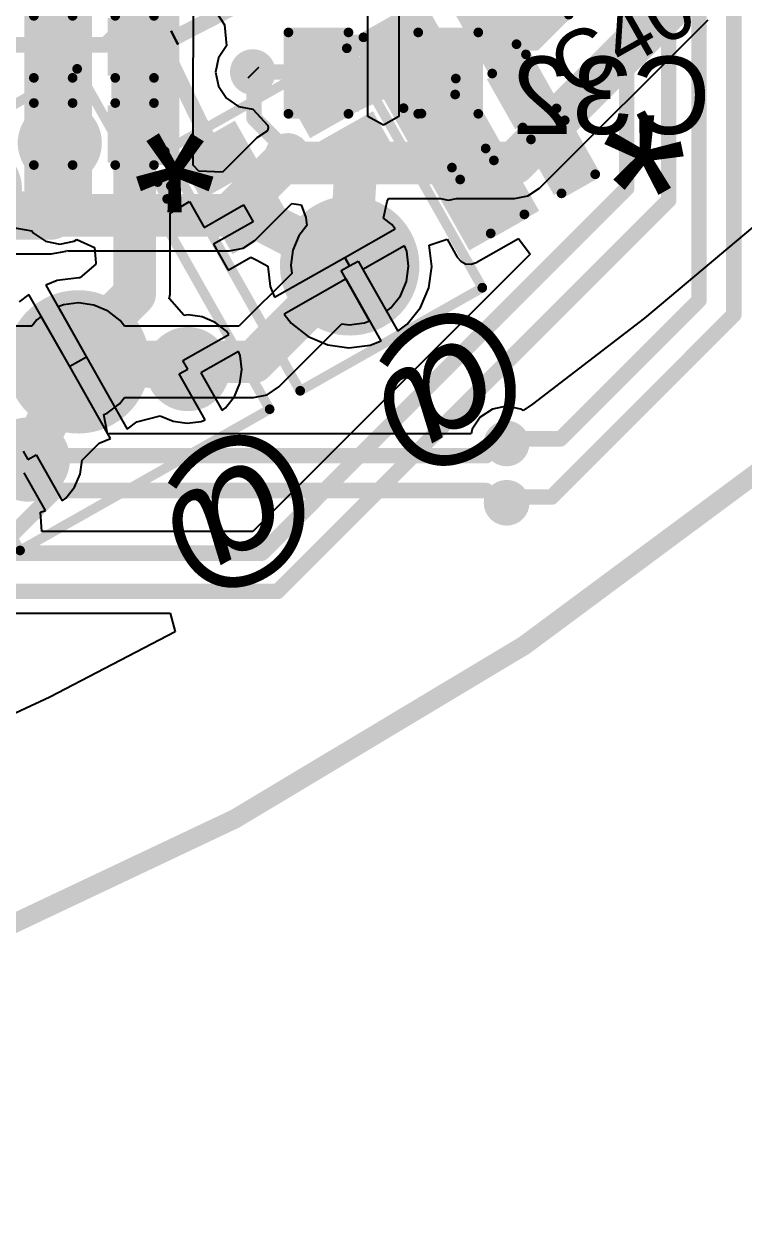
# Model space of a CAD drawing. Header units: millimetres. Extents: x -0.71 to 2.98, y -0.65 to 2.9.
# Drawn here: x 1.928 to 2.299, y -0.65 to -0.025 of the extents above; entities that cross this region are included whole.
import ezdxf

# ---------------------------------------------------------------- set-up
doc = ezdxf.new("R2010")
doc.units = ezdxf.units.MM
doc.header["$MEASUREMENT"] = 0
for name, color, linetype in [('BottomLayer', 5, 'Continuous'), ('BottomOverlay', 54, 'Continuous'), ('BottomPaste', 16, 'Continuous'), ('BottomSolder', 6, 'Continuous'), ('Mechanical2', 216, 'Continuous'), ('PadHoleLayer', 156, 'Continuous'), ('TopLayer', 1, 'Continuous'), ('TopOverlay', 2, 'Continuous'), ('TopPaste', 8, 'Continuous'), ('TopSolder', 216, 'Continuous'), ('ViaHoleLayer', 16, 'Continuous')]:
    doc.layers.add(name, color=color, linetype=linetype)
doc.styles.add('Arial', font='', dxfattribs={"height": 0.2})
doc.styles.get('Arial').set_extended_font_data('Arial')

# ---------------------------------------------------------------- blocks, each defined once
blk = doc.blocks.new('SPH8878LR5H_1_10')
at = {"layer": 'BottomSolder'}
h = blk.add_hatch(color=6, dxfattribs=at)
edge = h.paths.add_edge_path()
edge.add_arc((0, -0.04043), 0.004, 0, 360)
at = {"layer": 'PadHoleLayer'}
h = blk.add_hatch(color=156, dxfattribs=at)
edge = h.paths.add_edge_path()
edge.add_arc((0, -0.04043), 0.02018, 0, 360)
at = {"layer": 'TopLayer'}
for points in [[(-0.04567, 0.04992), (-0.0187, 0.04992), (-0.0187, 0.03095), (-0.04567, 0.03095)], [(0.0187, 0.04992), (0.04567, 0.04992), (0.04567, 0.03095), (0.0187, 0.03095)], [(-0.04567, 0.01913), (-0.0187, 0.01913), (-0.0187, -0.00146), (-0.04567, -0.00146)], [(0.0187, 0.01913), (0.04567, 0.01913), (0.04567, -0.00146), (0.0187, -0.00146)]]:
    blk.add_hatch(color=1, dxfattribs=at).paths.add_polyline_path(points)
h = blk.add_hatch(color=1, dxfattribs=at)
edge = h.paths.add_edge_path()
edge.add_arc((0, 0.02464), 0.00787, 0, 360)
h = blk.add_hatch(color=1, dxfattribs=at)
edge = h.paths.add_edge_path()
edge.add_arc((0, -0.04043), 0.03199, 0, 360)
at = {"layer": 'TopPaste'}
for points in [[(-0.04567, 0.04992), (-0.0187, 0.04992), (-0.0187, 0.03095), (-0.04567, 0.03095)], [(0.0187, 0.04992), (0.04567, 0.04992), (0.04567, 0.03095), (0.0187, 0.03095)], [(-0.04567, 0.01913), (-0.0187, 0.01913), (-0.0187, -0.00146), (-0.04567, -0.00146)], [(0.0187, 0.01913), (0.04567, 0.01913), (0.04567, -0.00146), (0.0187, -0.00146)]]:
    blk.add_hatch(color=8, dxfattribs=at).paths.add_polyline_path(points)
h = blk.add_hatch(color=8, dxfattribs=at)
edge = h.paths.add_edge_path()
edge.add_arc((0, 0.02464), 0.00787, 0, 360)
at = {"layer": 'TopSolder'}
for points in [[(-0.04967, 0.05392), (-0.0147, 0.05392), (-0.0147, 0.02695), (-0.04967, 0.02695)], [(0.0147, 0.05392), (0.04967, 0.05392), (0.04967, 0.02695), (0.0147, 0.02695)], [(-0.04967, 0.02313), (-0.0147, 0.02313), (-0.0147, -0.00546), (-0.04967, -0.00546)], [(0.0147, 0.02313), (0.04967, 0.02313), (0.04967, -0.00546), (0.0147, -0.00546)]]:
    blk.add_hatch(color=216, dxfattribs=at).paths.add_polyline_path(points)
h = blk.add_hatch(color=216, dxfattribs=at)
edge = h.paths.add_edge_path()
edge.add_arc((0, 0.02464), 0.01187, 0, 360)
h = blk.add_hatch(color=216, dxfattribs=at)
edge = h.paths.add_edge_path()
edge.add_arc((0, -0.04043), 0.03599, 0, 360)
at = {"layer": 'TopOverlay', "const_width": 0.005}
for points in [[(-0.054, 0.058), (-0.054, -0.084)], [(-0.054, 0.058), (0.054, 0.058)], [(0.054, 0.058), (0.054, -0.084)], [(-0.065, 0.046), (-0.06, 0.041)], [(-0.065, 0.046), (-0.065, 0.036)], [(-0.065, 0.036), (-0.06, 0.041)], [(-0.054, -0.084), (0.054, -0.084)]]:
    blk.add_lwpolyline(points, dxfattribs=at)
at = {"layer": 'TopOverlay', "const_width": 0.0025}
for points in [[(-0.05525, 0.058, 1), (-0.05275, 0.058, 1)], [(-0.05525, 0.058, 1), (-0.05275, 0.058, 1)], [(0.05275, 0.058, 1), (0.05525, 0.058, 1)], [(0.05275, 0.058, 1), (0.05525, 0.058, 1)], [(-0.06625, 0.046, 1), (-0.06375, 0.046, 1)], [(-0.06625, 0.046, 1), (-0.06375, 0.046, 1)], [(-0.06625, 0.036, 1), (-0.06375, 0.036, 1)], [(-0.06625, 0.036, 1), (-0.06375, 0.036, 1)], [(-0.06125, 0.041, 1), (-0.05875, 0.041, 1)], [(-0.06125, 0.041, 1), (-0.05875, 0.041, 1)], [(-0.05525, -0.084, 1), (-0.05275, -0.084, 1)], [(-0.05525, -0.084, 1), (-0.05275, -0.084, 1)], [(0.05275, -0.084, 1), (0.05525, -0.084, 1)], [(0.05275, -0.084, 1), (0.05525, -0.084, 1)]]:
    blk.add_lwpolyline(points, format="xyb", close=True, dxfattribs=at)
blk = doc.blocks.new('C___0402_170')
at = {"layer": 'TopLayer'}
for points in [[(-0.0275, -0.0125), (-0.0275, 0.0125), (-0.0095, 0.0125), (-0.0095, -0.0125)], [(0.0095, -0.0125), (0.0095, 0.0125), (0.0275, 0.0125), (0.0275, -0.0125)]]:
    blk.add_hatch(color=1, dxfattribs=at).paths.add_polyline_path(points)
at = {"layer": 'TopPaste'}
for points in [[(-0.0275, -0.0125), (-0.0275, 0.0125), (-0.0095, 0.0125), (-0.0095, -0.0125)], [(0.0095, -0.0125), (0.0095, 0.0125), (0.0275, 0.0125), (0.0275, -0.0125)]]:
    blk.add_hatch(color=8, dxfattribs=at).paths.add_polyline_path(points)
at = {"layer": 'TopSolder'}
for points in [[(-0.02986, -0.01486), (-0.02986, 0.01486), (-0.00714, 0.01486), (-0.00714, -0.01486)], [(0.00714, -0.01486), (0.00714, 0.01486), (0.02986, 0.01486), (0.02986, -0.01486)]]:
    blk.add_hatch(color=216, dxfattribs=at).paths.add_polyline_path(points)
at = {"layer": 'TopOverlay', "const_width": 0.005}
for points in [[(-0.031, 0.016), (-0.011, 0.016)], [(-0.031, 0.016), (-0.031, -0.016)], [(0.011, 0.016), (0.031, 0.016)], [(0.031, 0.016), (0.031, -0.016)], [(-0.031, -0.016), (-0.011, -0.016)], [(0.011, -0.016), (0.031, -0.016)]]:
    blk.add_lwpolyline(points, dxfattribs=at)
at = {"layer": 'TopOverlay', "const_width": 0.0025}
for points in [[(-0.03225, 0.016, 1), (-0.02975, 0.016, 1)], [(-0.03225, 0.016, 1), (-0.02975, 0.016, 1)], [(-0.01225, 0.016, 1), (-0.00975, 0.016, 1)], [(0.00975, 0.016, 1), (0.01225, 0.016, 1)], [(0.02975, 0.016, 1), (0.03225, 0.016, 1)], [(0.02975, 0.016, 1), (0.03225, 0.016, 1)], [(-0.03225, -0.016, 1), (-0.02975, -0.016, 1)], [(-0.03225, -0.016, 1), (-0.02975, -0.016, 1)], [(-0.01225, -0.016, 1), (-0.00975, -0.016, 1)], [(0.00975, -0.016, 1), (0.01225, -0.016, 1)], [(0.02975, -0.016, 1), (0.03225, -0.016, 1)], [(0.02975, -0.016, 1), (0.03225, -0.016, 1)]]:
    blk.add_lwpolyline(points, format="xyb", close=True, dxfattribs=at)
blk = doc.blocks.new('CAP_0402_171')
at = {"layer": 'TopLayer'}
for points in [[(-0.0275, -0.0125), (-0.0275, 0.0125), (-0.0095, 0.0125), (-0.0095, -0.0125)], [(0.0095, -0.0125), (0.0095, 0.0125), (0.0275, 0.0125), (0.0275, -0.0125)]]:
    blk.add_hatch(color=1, dxfattribs=at).paths.add_polyline_path(points)
at = {"layer": 'TopPaste'}
for points in [[(-0.0275, -0.0125), (-0.0275, 0.0125), (-0.0095, 0.0125), (-0.0095, -0.0125)], [(0.0095, -0.0125), (0.0095, 0.0125), (0.0275, 0.0125), (0.0275, -0.0125)]]:
    blk.add_hatch(color=8, dxfattribs=at).paths.add_polyline_path(points)
at = {"layer": 'TopSolder'}
for points in [[(-0.02986, -0.01486), (-0.02986, 0.01486), (-0.00714, 0.01486), (-0.00714, -0.01486)], [(0.00714, -0.01486), (0.00714, 0.01486), (0.02986, 0.01486), (0.02986, -0.01486)]]:
    blk.add_hatch(color=216, dxfattribs=at).paths.add_polyline_path(points)
at = {"layer": 'TopOverlay', "const_width": 0.005}
for points in [[(-0.031, 0.016), (-0.031, -0.016)], [(-0.031, 0.016), (-0.011, 0.016)], [(0.011, 0.016), (0.031, 0.016)], [(0.031, 0.016), (0.031, -0.016)], [(-0.031, -0.016), (-0.011, -0.016)], [(0.011, -0.016), (0.031, -0.016)]]:
    blk.add_lwpolyline(points, dxfattribs=at)
at = {"layer": 'TopOverlay', "const_width": 0.0025}
for points in [[(-0.03225, 0.016, 1), (-0.02975, 0.016, 1)], [(-0.03225, 0.016, 1), (-0.02975, 0.016, 1)], [(-0.01225, 0.016, 1), (-0.00975, 0.016, 1)], [(0.00975, 0.016, 1), (0.01225, 0.016, 1)], [(0.02975, 0.016, 1), (0.03225, 0.016, 1)], [(0.02975, 0.016, 1), (0.03225, 0.016, 1)], [(-0.03225, -0.016, 1), (-0.02975, -0.016, 1)], [(-0.03225, -0.016, 1), (-0.02975, -0.016, 1)], [(-0.01225, -0.016, 1), (-0.00975, -0.016, 1)], [(0.00975, -0.016, 1), (0.01225, -0.016, 1)], [(0.02975, -0.016, 1), (0.03225, -0.016, 1)], [(0.02975, -0.016, 1), (0.03225, -0.016, 1)]]:
    blk.add_lwpolyline(points, format="xyb", close=True, dxfattribs=at)
blk = doc.blocks.new('CAP_0603_172')
at = {"layer": 'TopLayer'}
for points in [[(-0.015, 0.0175), (-0.015, -0.0175), (-0.045, -0.0175), (-0.045, 0.0175)], [(0.045, 0.0175), (0.045, -0.0175), (0.015, -0.0175), (0.015, 0.0175)]]:
    blk.add_hatch(color=1, dxfattribs=at).paths.add_polyline_path(points)
at = {"layer": 'TopPaste'}
for points in [[(-0.015, 0.0175), (-0.015, -0.0175), (-0.045, -0.0175), (-0.045, 0.0175)], [(0.045, 0.0175), (0.045, -0.0175), (0.015, -0.0175), (0.015, 0.0175)]]:
    blk.add_hatch(color=8, dxfattribs=at).paths.add_polyline_path(points)
at = {"layer": 'TopSolder'}
for points in [[(-0.01264, 0.01986), (-0.01264, -0.01986), (-0.04736, -0.01986), (-0.04736, 0.01986)], [(0.04736, 0.01986), (0.04736, -0.01986), (0.01264, -0.01986), (0.01264, 0.01986)]]:
    blk.add_hatch(color=216, dxfattribs=at).paths.add_polyline_path(points)
at = {"layer": 'TopOverlay', "const_width": 0.005}
for points in [[(-0.049, 0.021), (-0.049, -0.021)], [(-0.049, 0.021), (-0.018, 0.021)], [(0.018, 0.021), (0.049, 0.021)], [(0.049, 0.021), (0.049, -0.021)], [(-0.049, -0.021), (-0.018, -0.021)], [(0.018, -0.021), (0.049, -0.021)]]:
    blk.add_lwpolyline(points, dxfattribs=at)
at = {"layer": 'TopOverlay', "const_width": 0.0025}
for points in [[(-0.05025, 0.021, 1), (-0.04775, 0.021, 1)], [(-0.05025, 0.021, 1), (-0.04775, 0.021, 1)], [(-0.01925, 0.021, 1), (-0.01675, 0.021, 1)], [(0.01675, 0.021, 1), (0.01925, 0.021, 1)], [(0.04775, 0.021, 1), (0.05025, 0.021, 1)], [(0.04775, 0.021, 1), (0.05025, 0.021, 1)], [(-0.05025, -0.021, 1), (-0.04775, -0.021, 1)], [(-0.05025, -0.021, 1), (-0.04775, -0.021, 1)], [(-0.01925, -0.021, 1), (-0.01675, -0.021, 1)], [(0.01675, -0.021, 1), (0.01925, -0.021, 1)], [(0.04775, -0.021, 1), (0.05025, -0.021, 1)], [(0.04775, -0.021, 1), (0.05025, -0.021, 1)]]:
    blk.add_lwpolyline(points, format="xyb", close=True, dxfattribs=at)
blk = doc.blocks.new('CAP_0603_B_176')
at = {"layer": 'BottomLayer'}
for points in [[(-0.045, -0.0175), (-0.045, 0.0175), (-0.015, 0.0175), (-0.015, -0.0175)], [(0.015, -0.0175), (0.015, 0.0175), (0.045, 0.0175), (0.045, -0.0175)]]:
    blk.add_hatch(color=5, dxfattribs=at).paths.add_polyline_path(points)
at = {"layer": 'BottomPaste'}
for points in [[(-0.045, -0.0175), (-0.045, 0.0175), (-0.015, 0.0175), (-0.015, -0.0175)], [(0.015, -0.0175), (0.015, 0.0175), (0.045, 0.0175), (0.045, -0.0175)]]:
    blk.add_hatch(color=16, dxfattribs=at).paths.add_polyline_path(points)
at = {"layer": 'BottomSolder'}
for points in [[(-0.04736, -0.01986), (-0.04736, 0.01986), (-0.01264, 0.01986), (-0.01264, -0.01986)], [(0.01264, -0.01986), (0.01264, 0.01986), (0.04736, 0.01986), (0.04736, -0.01986)]]:
    blk.add_hatch(color=6, dxfattribs=at).paths.add_polyline_path(points)
at = {"layer": 'BottomOverlay', "const_width": 0.005}
for points in [[(-0.018, 0.021), (-0.049, 0.021)], [(-0.049, 0.021), (-0.049, -0.021)], [(0.049, 0.021), (0.018, 0.021)], [(0.049, 0.021), (0.049, -0.021)], [(-0.018, -0.021), (-0.049, -0.021)], [(0.049, -0.021), (0.018, -0.021)]]:
    blk.add_lwpolyline(points, dxfattribs=at)
at = {"layer": 'BottomOverlay', "const_width": 0.0025}
for points in [[(-0.05025, 0.021, 1), (-0.04775, 0.021, 1)], [(-0.05025, 0.021, 1), (-0.04775, 0.021, 1)], [(-0.01925, 0.021, 1), (-0.01675, 0.021, 1)], [(0.01675, 0.021, 1), (0.01925, 0.021, 1)], [(0.04775, 0.021, 1), (0.05025, 0.021, 1)], [(0.04775, 0.021, 1), (0.05025, 0.021, 1)], [(-0.05025, -0.021, 1), (-0.04775, -0.021, 1)], [(-0.05025, -0.021, 1), (-0.04775, -0.021, 1)], [(-0.01925, -0.021, 1), (-0.01675, -0.021, 1)], [(0.01675, -0.021, 1), (0.01925, -0.021, 1)], [(0.04775, -0.021, 1), (0.05025, -0.021, 1)], [(0.04775, -0.021, 1), (0.05025, -0.021, 1)]]:
    blk.add_lwpolyline(points, format="xyb", close=True, dxfattribs=at)
blk = doc.blocks.new('SPM0687LR5H_1_186')
at = {"layer": 'BottomSolder'}
h = blk.add_hatch(color=6, dxfattribs=at)
edge = h.paths.add_edge_path()
edge.add_arc((0, -0.03594), 0.004, 0, 360)
at = {"layer": 'PadHoleLayer'}
h = blk.add_hatch(color=156, dxfattribs=at)
edge = h.paths.add_edge_path()
edge.add_arc((0, -0.03594), 0.02018, 0, 360)
at = {"layer": 'TopLayer'}
h = blk.add_hatch(color=1, dxfattribs=at)
edge = h.paths.add_edge_path()
edge.add_arc((-0.0474, 0.06705), 0.01772, 0, 360)
h = blk.add_hatch(color=1, dxfattribs=at)
edge = h.paths.add_edge_path()
edge.add_arc((0, 0.06705), 0.01772, 0, 360)
h = blk.add_hatch(color=1, dxfattribs=at)
edge = h.paths.add_edge_path()
edge.add_arc((0.0474, 0.06705), 0.01772, 0, 360)
h = blk.add_hatch(color=1, dxfattribs=at)
edge = h.paths.add_edge_path()
edge.add_arc((0, -0.03594), 0.03299, 0, 360)
h = blk.add_hatch(color=1, dxfattribs=at)
edge = h.paths.add_edge_path()
edge.add_arc((-0.0474, -0.06705), 0.01772, 0, 360)
h = blk.add_hatch(color=1, dxfattribs=at)
edge = h.paths.add_edge_path()
edge.add_arc((0.0474, -0.06705), 0.01772, 0, 360)
at = {"layer": 'TopPaste'}
h = blk.add_hatch(color=8, dxfattribs=at)
edge = h.paths.add_edge_path()
edge.add_arc((-0.0474, 0.06705), 0.01772, 0, 360)
h = blk.add_hatch(color=8, dxfattribs=at)
edge = h.paths.add_edge_path()
edge.add_arc((0, 0.06705), 0.01772, 0, 360)
h = blk.add_hatch(color=8, dxfattribs=at)
edge = h.paths.add_edge_path()
edge.add_arc((0.0474, 0.06705), 0.01772, 0, 360)
h = blk.add_hatch(color=8, dxfattribs=at)
edge = h.paths.add_edge_path()
edge.add_arc((-0.0474, -0.06705), 0.01772, 0, 360)
h = blk.add_hatch(color=8, dxfattribs=at)
edge = h.paths.add_edge_path()
edge.add_arc((0.0474, -0.06705), 0.01772, 0, 360)
at = {"layer": 'TopSolder'}
h = blk.add_hatch(color=216, dxfattribs=at)
edge = h.paths.add_edge_path()
edge.add_arc((-0.0474, 0.06705), 0.02172, 0, 360)
h = blk.add_hatch(color=216, dxfattribs=at)
edge = h.paths.add_edge_path()
edge.add_arc((0, 0.06705), 0.02172, 0, 360)
h = blk.add_hatch(color=216, dxfattribs=at)
edge = h.paths.add_edge_path()
edge.add_arc((0.0474, 0.06705), 0.02172, 0, 360)
h = blk.add_hatch(color=216, dxfattribs=at)
edge = h.paths.add_edge_path()
edge.add_arc((0, -0.03594), 0.03699, 0, 360)
h = blk.add_hatch(color=216, dxfattribs=at)
edge = h.paths.add_edge_path()
edge.add_arc((-0.0474, -0.06705), 0.02172, 0, 360)
h = blk.add_hatch(color=216, dxfattribs=at)
edge = h.paths.add_edge_path()
edge.add_arc((0.0474, -0.06705), 0.02172, 0, 360)
at = {"layer": 'TopOverlay', "const_width": 0.005}
for points in [[(-0.07402, 0.09591), (0.07402, 0.09591)], [(-0.07402, 0.09591), (-0.07402, -0.10591)], [(0.07402, 0.09591), (0.07402, -0.10591)], [(-0.085, 0.075), (-0.08, 0.07)], [(-0.085, 0.075), (-0.085, 0.065)], [(-0.085, 0.065), (-0.08, 0.07)], [(-0.07402, -0.10591), (0.07402, -0.10591)]]:
    blk.add_lwpolyline(points, dxfattribs=at)
at = {"layer": 'TopOverlay', "const_width": 0.0025}
for points in [[(-0.07527, 0.09591, 1), (-0.07277, 0.09591, 1)], [(-0.07527, 0.09591, 1), (-0.07277, 0.09591, 1)], [(0.07277, 0.09591, 1), (0.07527, 0.09591, 1)], [(0.07277, 0.09591, 1), (0.07527, 0.09591, 1)], [(-0.08625, 0.075, 1), (-0.08375, 0.075, 1)], [(-0.08625, 0.075, 1), (-0.08375, 0.075, 1)], [(-0.08125, 0.07, 1), (-0.07875, 0.07, 1)], [(-0.08125, 0.07, 1), (-0.07875, 0.07, 1)], [(-0.08625, 0.065, 1), (-0.08375, 0.065, 1)], [(-0.08625, 0.065, 1), (-0.08375, 0.065, 1)], [(-0.07527, -0.10591, 1), (-0.07277, -0.10591, 1)], [(-0.07527, -0.10591, 1), (-0.07277, -0.10591, 1)], [(0.07277, -0.10591, 1), (0.07527, -0.10591, 1)], [(0.07277, -0.10591, 1), (0.07527, -0.10591, 1)]]:
    blk.add_lwpolyline(points, format="xyb", close=True, dxfattribs=at)
blk = doc.blocks.new('C___0402_B_212')
at = {"layer": 'BottomLayer'}
for points in [[(-0.0095, 0.0125), (-0.0095, -0.0125), (-0.0275, -0.0125), (-0.0275, 0.0125)], [(0.0275, 0.0125), (0.0275, -0.0125), (0.0095, -0.0125), (0.0095, 0.0125)]]:
    blk.add_hatch(color=5, dxfattribs=at).paths.add_polyline_path(points)
at = {"layer": 'BottomPaste'}
for points in [[(-0.0095, 0.0125), (-0.0095, -0.0125), (-0.0275, -0.0125), (-0.0275, 0.0125)], [(0.0275, 0.0125), (0.0275, -0.0125), (0.0095, -0.0125), (0.0095, 0.0125)]]:
    blk.add_hatch(color=16, dxfattribs=at).paths.add_polyline_path(points)
at = {"layer": 'BottomSolder'}
for points in [[(-0.00714, 0.01486), (-0.00714, -0.01486), (-0.02986, -0.01486), (-0.02986, 0.01486)], [(0.02986, 0.01486), (0.02986, -0.01486), (0.00714, -0.01486), (0.00714, 0.01486)]]:
    blk.add_hatch(color=6, dxfattribs=at).paths.add_polyline_path(points)
at = {"layer": 'BottomOverlay', "const_width": 0.005}
for points in [[(-0.031, -0.016), (-0.031, 0.016)], [(-0.031, 0.016), (-0.011, 0.016)], [(0.011, 0.016), (0.031, 0.016)], [(0.031, -0.016), (0.031, 0.016)], [(-0.031, -0.016), (-0.011, -0.016)], [(0.011, -0.016), (0.031, -0.016)]]:
    blk.add_lwpolyline(points, dxfattribs=at)
at = {"layer": 'BottomOverlay', "const_width": 0.0025}
for points in [[(-0.03225, 0.016, 1), (-0.02975, 0.016, 1)], [(-0.03225, 0.016, 1), (-0.02975, 0.016, 1)], [(-0.01225, 0.016, 1), (-0.00975, 0.016, 1)], [(0.00975, 0.016, 1), (0.01225, 0.016, 1)], [(0.02975, 0.016, 1), (0.03225, 0.016, 1)], [(0.02975, 0.016, 1), (0.03225, 0.016, 1)], [(-0.03225, -0.016, 1), (-0.02975, -0.016, 1)], [(-0.03225, -0.016, 1), (-0.02975, -0.016, 1)], [(-0.01225, -0.016, 1), (-0.00975, -0.016, 1)], [(0.00975, -0.016, 1), (0.01225, -0.016, 1)], [(0.02975, -0.016, 1), (0.03225, -0.016, 1)], [(0.02975, -0.016, 1), (0.03225, -0.016, 1)]]:
    blk.add_lwpolyline(points, format="xyb", close=True, dxfattribs=at)
blk = doc.blocks.new('CAP_0402_B_213')
at = {"layer": 'BottomLayer'}
for points in [[(-0.0095, 0.0125), (-0.0095, -0.0125), (-0.0275, -0.0125), (-0.0275, 0.0125)], [(0.0275, 0.0125), (0.0275, -0.0125), (0.0095, -0.0125), (0.0095, 0.0125)]]:
    blk.add_hatch(color=5, dxfattribs=at).paths.add_polyline_path(points)
at = {"layer": 'BottomPaste'}
for points in [[(-0.0095, 0.0125), (-0.0095, -0.0125), (-0.0275, -0.0125), (-0.0275, 0.0125)], [(0.0275, 0.0125), (0.0275, -0.0125), (0.0095, -0.0125), (0.0095, 0.0125)]]:
    blk.add_hatch(color=16, dxfattribs=at).paths.add_polyline_path(points)
at = {"layer": 'BottomSolder'}
for points in [[(-0.00714, 0.01486), (-0.00714, -0.01486), (-0.02986, -0.01486), (-0.02986, 0.01486)], [(0.02986, 0.01486), (0.02986, -0.01486), (0.00714, -0.01486), (0.00714, 0.01486)]]:
    blk.add_hatch(color=6, dxfattribs=at).paths.add_polyline_path(points)
at = {"layer": 'BottomOverlay', "const_width": 0.005}
for points in [[(-0.031, -0.016), (-0.031, 0.016)], [(-0.031, 0.016), (-0.011, 0.016)], [(0.011, 0.016), (0.031, 0.016)], [(0.031, -0.016), (0.031, 0.016)], [(-0.031, -0.016), (-0.011, -0.016)], [(0.011, -0.016), (0.031, -0.016)]]:
    blk.add_lwpolyline(points, dxfattribs=at)
at = {"layer": 'BottomOverlay', "const_width": 0.0025}
for points in [[(-0.03225, 0.016, 1), (-0.02975, 0.016, 1)], [(-0.03225, 0.016, 1), (-0.02975, 0.016, 1)], [(-0.01225, 0.016, 1), (-0.00975, 0.016, 1)], [(0.00975, 0.016, 1), (0.01225, 0.016, 1)], [(0.02975, 0.016, 1), (0.03225, 0.016, 1)], [(0.02975, 0.016, 1), (0.03225, 0.016, 1)], [(-0.03225, -0.016, 1), (-0.02975, -0.016, 1)], [(-0.03225, -0.016, 1), (-0.02975, -0.016, 1)], [(-0.01225, -0.016, 1), (-0.00975, -0.016, 1)], [(0.00975, -0.016, 1), (0.01225, -0.016, 1)], [(0.02975, -0.016, 1), (0.03225, -0.016, 1)], [(0.02975, -0.016, 1), (0.03225, -0.016, 1)]]:
    blk.add_lwpolyline(points, format="xyb", close=True, dxfattribs=at)

msp = doc.modelspace()

# ---------------------------------------------------------------- hatches: boundary and pattern name
at = {"layer": 'BottomLayer'}
for points in [[(1.963, 0.028), (1.928, 0.028), (1.928, -0.135), (1.963, -0.135)], [(1.973, -0.098), (2.008, -0.098), (2.008, -0.023), (1.973, -0.023)]]:
    msp.add_hatch(color=5, dxfattribs=at).paths.add_polyline_path(points)
h = msp.add_hatch(color=5, dxfattribs=at)
edge = h.paths.add_edge_path()
edge.add_arc((2.046, -0.05), 0.01181, 0, 360)
h = msp.add_hatch(color=5, dxfattribs=at)
edge = h.paths.add_edge_path()
edge.add_arc((1.985, -0.066), 0.01181, 0, 360)
h = msp.add_hatch(color=5, dxfattribs=at)
edge = h.paths.add_edge_path()
edge.add_arc((2.147, -0.097), 0.01181, 0, 360)
h = msp.add_hatch(color=5, dxfattribs=at)
edge = h.paths.add_edge_path()
edge.add_arc((1.94637, -0.11963), 0.01181, 0, 360)
h = msp.add_hatch(color=5, dxfattribs=at)
edge = h.paths.add_edge_path()
edge.add_arc((2.177, -0.24169), 0.01181, 0, 360)
h = msp.add_hatch(color=5, dxfattribs=at)
edge = h.paths.add_edge_path()
edge.add_arc((2.177, -0.27231), 0.01181, 0, 360)
at = {"layer": 'BottomSolder'}
h = msp.add_hatch(color=6, dxfattribs=at)
edge = h.paths.add_edge_path()
edge.add_arc((2.046, -0.05), 0.00791, 0, 360)
h = msp.add_hatch(color=6, dxfattribs=at)
edge = h.paths.add_edge_path()
edge.add_arc((1.985, -0.066), 0.00791, 0, 360)
h = msp.add_hatch(color=6, dxfattribs=at)
edge = h.paths.add_edge_path()
edge.add_arc((2.147, -0.097), 0.00791, 0, 360)
h = msp.add_hatch(color=6, dxfattribs=at)
edge = h.paths.add_edge_path()
edge.add_arc((1.94637, -0.11963), 0.00791, 0, 360)
h = msp.add_hatch(color=6, dxfattribs=at)
edge = h.paths.add_edge_path()
edge.add_arc((2.177, -0.24169), 0.00791, 0, 360)
h = msp.add_hatch(color=6, dxfattribs=at)
edge = h.paths.add_edge_path()
edge.add_arc((2.177, -0.27231), 0.00791, 0, 360)
at = {"layer": 'TopLayer'}
for points in [[(2.16689, -0.04457), (2.21803, -0.01563), (2.17817, 0.05481), (2.12703, 0.02587)], [(2.203, -0.113), (2.22235, -0.10205), (2.14441, 0.03571), (2.12506, 0.02476)], [(2.15776, -0.14205), (2.19379, -0.12166), (2.13331, -0.01475), (2.09727, -0.03514)]]:
    msp.add_hatch(color=1, dxfattribs=at).paths.add_polyline_path(points)
h = msp.add_hatch(color=1, dxfattribs=at)
edge = h.paths.add_edge_path()
edge.add_arc((2.046, -0.05), 0.01181, 0, 360)
h = msp.add_hatch(color=1, dxfattribs=at)
edge = h.paths.add_edge_path()
edge.add_arc((1.985, -0.066), 0.01181, 0, 360)
h = msp.add_hatch(color=1, dxfattribs=at)
edge = h.paths.add_edge_path()
edge.add_arc((2.147, -0.097), 0.01181, 0, 360)
h = msp.add_hatch(color=1, dxfattribs=at)
edge = h.paths.add_edge_path()
edge.add_arc((1.94637, -0.11963), 0.01181, 0, 360)
h = msp.add_hatch(color=1, dxfattribs=at)
edge = h.paths.add_edge_path()
edge.add_arc((2.177, -0.24169), 0.01181, 0, 360)
h = msp.add_hatch(color=1, dxfattribs=at)
edge = h.paths.add_edge_path()
edge.add_arc((2.177, -0.27231), 0.01181, 0, 360)
at = {"layer": 'TopSolder'}
h = msp.add_hatch(color=216, dxfattribs=at)
edge = h.paths.add_edge_path()
edge.add_arc((2.046, -0.05), 0.00791, 0, 360)
h = msp.add_hatch(color=216, dxfattribs=at)
edge = h.paths.add_edge_path()
edge.add_arc((1.985, -0.066), 0.00791, 0, 360)
h = msp.add_hatch(color=216, dxfattribs=at)
edge = h.paths.add_edge_path()
edge.add_arc((2.147, -0.097), 0.00791, 0, 360)
h = msp.add_hatch(color=216, dxfattribs=at)
edge = h.paths.add_edge_path()
edge.add_arc((1.94637, -0.11963), 0.00791, 0, 360)
h = msp.add_hatch(color=216, dxfattribs=at)
edge = h.paths.add_edge_path()
edge.add_arc((2.177, -0.24169), 0.00791, 0, 360)
h = msp.add_hatch(color=216, dxfattribs=at)
edge = h.paths.add_edge_path()
edge.add_arc((2.177, -0.27231), 0.00791, 0, 360)
at = {"layer": 'ViaHoleLayer'}
h = msp.add_hatch(color=16, dxfattribs=at)
edge = h.paths.add_edge_path()
edge.add_arc((2.046, -0.05), 0.00591, 0, 360)
h = msp.add_hatch(color=16, dxfattribs=at)
edge = h.paths.add_edge_path()
edge.add_arc((1.985, -0.066), 0.00591, 0, 360)
h = msp.add_hatch(color=16, dxfattribs=at)
edge = h.paths.add_edge_path()
edge.add_arc((2.147, -0.097), 0.00591, 0, 360)
h = msp.add_hatch(color=16, dxfattribs=at)
edge = h.paths.add_edge_path()
edge.add_arc((1.94637, -0.11963), 0.00591, 0, 360)
h = msp.add_hatch(color=16, dxfattribs=at)
edge = h.paths.add_edge_path()
edge.add_arc((2.177, -0.24169), 0.00591, 0, 360)
h = msp.add_hatch(color=16, dxfattribs=at)
edge = h.paths.add_edge_path()
edge.add_arc((2.177, -0.27231), 0.00591, 0, 360)

# ---------------------------------------------------------------- linework, layer by layer
at = {"layer": 'BottomLayer'}
for p, q in [((2.01535, -0.04203), (2.01535, 0.33986)), ((2.10539, -0.02605), (2.10539, 0.02295)), ((2.12139, 0.02295), (2.12139, -0.02605)), ((2.02728, -0.01934), (2.03144, -0.02556)), ((2.19398, -0.10998), (2.28098, -0.02298)), ((2.03144, -0.02556), (2.03244, -0.03644)), ((2.10539, -0.06865), (2.10539, -0.02605)), ((2.12139, -0.02605), (2.12139, -0.07293)), ((2.03244, -0.03644), (2.02828, -0.04266)), ((2.01514, -0.04311), (2.01535, -0.04203)), ((2.01514, -0.098), (2.01514, -0.04311)), ((2.02828, -0.04266), (2.02682, -0.05)), ((2.02682, -0.05), (2.02828, -0.05734)), ((2.02828, -0.05734), (2.03244, -0.06356)), ((2.03244, -0.06356), (2.03866, -0.06772)), ((2.03866, -0.06772), (2.046, -0.06918)), ((2.10539, -0.07293), (2.10539, -0.06865)), ((2.046, -0.06918), (2.05376, -0.07763)), ((2.11339, -0.07744), (2.10539, -0.07293)), ((2.12139, -0.07293), (2.11339, -0.07744)), ((2.05357, -0.08032), (2.04802, -0.08402)), ((2.05387, -0.07876), (2.05357, -0.08032)), ((2.05376, -0.07763), (2.05387, -0.07876)), ((2.04802, -0.08402), (2.03034, -0.1017)), ((2.01822, -0.10124), (2.01514, -0.098)), ((2.03034, -0.1017), (2.01822, -0.10124)), ((2.18802, -0.11396), (2.19398, -0.10998)), ((2.04698, -0.13698), (2.06608, -0.11787)), ((2.06608, -0.11787), (2.07089, -0.11862)), ((2.11347, -0.12535), (2.11535, -0.11676)), ((2.11535, -0.11676), (2.11613, -0.11535)), ((2.11613, -0.11535), (2.14284, -0.11535)), ((2.14284, -0.11535), (2.147, -0.11618)), ((2.147, -0.11618), (2.15116, -0.11535)), ((2.15116, -0.11535), (2.181, -0.11535)), ((2.181, -0.11535), (2.18802, -0.11396)), ((2.07089, -0.11862), (2.07338, -0.125)), ((2.07395, -0.1292), (2.06977, -0.13455)), ((2.07338, -0.125), (2.07395, -0.1292)), ((2.09354, -0.14565), (2.11946, -0.13098)), ((2.11771, -0.12867), (2.11347, -0.12535)), ((2.11946, -0.13098), (2.11771, -0.12867)), ((2.30415, -0.13005), (2.24827, -0.17695)), ((2.04102, -0.14096), (2.04698, -0.13698)), ((2.06977, -0.13455), (2.06667, -0.14187)), ((1.942, -0.14388), (1.94961, -0.14237)), ((1.94961, -0.14237), (1.94989, -0.14218)), ((1.94989, -0.14218), (1.95074, -0.14235)), ((1.95074, -0.14235), (2.034, -0.14235)), ((2.034, -0.14235), (2.04102, -0.14096)), ((2.06667, -0.14187), (2.06556, -0.14973)), ((2.12438, -0.13969), (2.10281, -0.15189)), ((2.12547, -0.14238), (2.12438, -0.13969)), ((2.12644, -0.15027), (2.12547, -0.14238)), ((1.85224, -0.14388), (1.942, -0.14388)), ((2.06556, -0.14973), (2.06608, -0.15396)), ((2.096, -0.15), (2.09354, -0.14565)), ((2.06608, -0.15396), (2.03882, -0.18122)), ((2.09165, -0.15246), (2.096, -0.15)), ((2.10631, -0.17838), (2.09165, -0.15246)), ((2.10281, -0.15189), (2.11502, -0.17346)), ((2.12533, -0.15813), (2.12644, -0.15027)), ((2.12223, -0.16545), (2.12533, -0.15813)), ((2.11733, -0.17171), (2.12223, -0.16545)), ((1.94821, -0.17011), (1.94552, -0.17119)), ((1.94552, -0.17119), (1.96018, -0.19711)), ((1.95609, -0.16914), (1.94821, -0.17011)), ((1.96396, -0.17024), (1.95609, -0.16914)), ((1.97128, -0.17335), (1.96396, -0.17024)), ((1.97754, -0.17824), (1.97128, -0.17335)), ((2.11502, -0.17346), (2.11733, -0.17171)), ((1.93449, -0.17786), (1.93187, -0.18122)), ((1.93681, -0.17612), (1.93449, -0.17786)), ((1.95148, -0.20204), (1.93681, -0.17612)), ((1.97978, -0.18122), (1.97754, -0.17824)), ((2.0594, -0.21255), (2.09204, -0.17992)), ((2.09204, -0.17992), (2.09573, -0.18044)), ((2.09573, -0.18044), (2.10362, -0.17947)), ((2.10362, -0.17947), (2.10631, -0.17838)), ((2.24827, -0.17695), (2.19039, -0.22135)), ((1.93187, -0.18122), (1.86643, -0.18122)), ((2.03882, -0.18122), (1.97978, -0.18122)), ((1.96018, -0.19711), (1.95148, -0.20204)), ((1.97716, -0.22128), (1.97978, -0.21793)), ((1.97978, -0.21793), (2.04643, -0.21793)), ((2.04643, -0.21793), (2.05345, -0.21653)), ((2.05345, -0.21653), (2.0594, -0.21255)), ((1.97082, -0.22606), (1.97716, -0.22128)), ((2.16966, -0.22397), (2.16344, -0.22813)), ((2.177, -0.22251), (2.16966, -0.22397)), ((2.18434, -0.22397), (2.177, -0.22251)), ((2.18553, -0.22476), (2.18434, -0.22397)), ((2.19039, -0.22135), (2.18553, -0.22476)), ((1.96904, -0.22678), (1.97082, -0.22606)), ((1.97098, -0.23678), (1.96904, -0.22678)), ((2.16344, -0.22813), (2.15928, -0.23435)), ((2.1588, -0.23678), (1.97098, -0.23678)), ((2.15928, -0.23435), (2.1588, -0.23678))]:
    msp.add_line(p, q, dxfattribs=at)
for points, const_width in [([(1.997, -0.04203), (1.997, 0.362)], 0.022), ([(2.181, -0.097), (2.268, -0.01)], 0.022), ([(2.19146, -0.03505), (2.222, -0.00451)], 0.008), ([(2.14339, -0.04805), (2.15639, -0.03505)], 0.008), ([(2.15639, -0.03505), (2.19146, -0.03505)], 0.008), ([(2.046, -0.05), (2.07239, -0.05)], 0.008), ([(2.07239, -0.05), (2.08339, -0.05055)], 0.008), ([(2.14339, -0.05055), (2.14339, -0.04805)], 0.008), ([(2.034, -0.124), (2.061, -0.097)], 0.022), ([(2.061, -0.097), (2.147, -0.097)], 0.022), ([(2.147, -0.097), (2.181, -0.097)], 0.022), ([(1.844, -0.124), (1.942, -0.124)], 0.025), ([(1.942, -0.124), (1.94637, -0.11963)], 0.022), ([(1.94637, -0.11963), (1.95074, -0.124)], 0.022), ([(1.95074, -0.124), (2.034, -0.124)], 0.022), ([(2.04643, -0.19957), (2.096, -0.15)], 0.022), ([(1.86643, -0.19957), (1.95583, -0.19957)], 0.022), ([(1.95583, -0.19957), (2.04643, -0.19957)], 0.022), ([(1.847, -0.338), (1.937, -0.248)], 0.008), ([(1.937, -0.248), (2.16646, -0.248)], 0.008), ([(1.865, -0.34546), (1.94446, -0.266)], 0.008), ([(1.94446, -0.266), (2.16646, -0.266)], 0.008)]:
    msp.add_lwpolyline(points, dxfattribs=dict(at, const_width=const_width))
for points, const_width in [([(1.9915, -0.04203, 1), (2.0025, -0.04203, 1)], 0.011), ([(2.15439, -0.03505, 1), (2.15839, -0.03505, 1)], 0.004), ([(2.15439, -0.03505, 1), (2.15839, -0.03505, 1)], 0.004), ([(2.18946, -0.03505, 1), (2.19346, -0.03505, 1)], 0.004), ([(2.18946, -0.03505, 1), (2.19346, -0.03505, 1)], 0.004), ([(2.044, -0.05, 1), (2.048, -0.05, 1)], 0.004), ([(2.07039, -0.05, 1), (2.07439, -0.05, 1)], 0.004), ([(2.07039, -0.05, 1), (2.07439, -0.05, 1)], 0.004), ([(2.08139, -0.05055, 1), (2.08539, -0.05055, 1)], 0.004), ([(2.14139, -0.04805, 1), (2.14539, -0.04805, 1)], 0.004), ([(2.14139, -0.04805, 1), (2.14539, -0.04805, 1)], 0.004), ([(2.14139, -0.05055, 1), (2.14539, -0.05055, 1)], 0.004), ([(2.0555, -0.097, 1), (2.0665, -0.097, 1)], 0.011), ([(2.0555, -0.097, 1), (2.0665, -0.097, 1)], 0.011), ([(2.1415, -0.097, 1), (2.1525, -0.097, 1)], 0.011), ([(2.1415, -0.097, 1), (2.1525, -0.097, 1)], 0.011), ([(2.1755, -0.097, 1), (2.1865, -0.097, 1)], 0.011), ([(2.1755, -0.097, 1), (2.1865, -0.097, 1)], 0.011), ([(1.93575, -0.124, 1), (1.94825, -0.124, 1)], 0.0125), ([(1.94087, -0.11963, 1), (1.95187, -0.11963, 1)], 0.011), ([(1.94087, -0.11963, 1), (1.95187, -0.11963, 1)], 0.011), ([(1.9365, -0.124, 1), (1.9475, -0.124, 1)], 0.011), ([(1.94524, -0.124, 1), (1.95624, -0.124, 1)], 0.011), ([(1.94524, -0.124, 1), (1.95624, -0.124, 1)], 0.011), ([(2.0285, -0.124, 1), (2.0395, -0.124, 1)], 0.011), ([(2.0285, -0.124, 1), (2.0395, -0.124, 1)], 0.011), ([(2.0905, -0.15, 1), (2.1015, -0.15, 1)], 0.011), ([(1.95033, -0.19957, 1), (1.96133, -0.19957, 1)], 0.011), ([(1.95033, -0.19957, 1), (1.96133, -0.19957, 1)], 0.011), ([(2.04093, -0.19957, 1), (2.05193, -0.19957, 1)], 0.011), ([(2.04093, -0.19957, 1), (2.05193, -0.19957, 1)], 0.011), ([(1.935, -0.248, 1), (1.939, -0.248, 1)], 0.004), ([(1.935, -0.248, 1), (1.939, -0.248, 1)], 0.004), ([(2.16446, -0.248, 1), (2.16846, -0.248, 1)], 0.004), ([(1.94246, -0.266, 1), (1.94646, -0.266, 1)], 0.004), ([(1.94246, -0.266, 1), (1.94646, -0.266, 1)], 0.004), ([(2.16446, -0.266, 1), (2.16846, -0.266, 1)], 0.004)]:
    msp.add_lwpolyline(points, format="xyb", close=True, dxfattribs=dict(at, const_width=const_width))
at = {"layer": 'Mechanical2', "const_width": 0.01}
msp.add_lwpolyline([(2.97335, 1.12706, 1), (-0.56996, 1.12706, 1)], format="xyb", close=True, dxfattribs=at)
at = {"layer": 'TopLayer'}
for p, q in [((2.00335, -0.12285), (2.01329, -0.11686)), ((2.01329, -0.11686), (2.02082, -0.13018)), ((2.02082, -0.13018), (2.04126, -0.11861)), ((2.04126, -0.11861), (2.04619, -0.12732)), ((2.00335, -0.16469), (2.00335, -0.12285)), ((1.92002, -0.12993), (1.93201, -0.132)), ((2.04619, -0.12732), (2.02575, -0.13888)), ((1.93201, -0.132), (1.93281, -0.13319)), ((1.93281, -0.13319), (1.93903, -0.13735)), ((1.95371, -0.13735), (1.95519, -0.13636)), ((1.95519, -0.13636), (1.96432, -0.14054)), ((2.137, -0.1394), (2.14627, -0.13624)), ((2.14627, -0.13624), (2.15154, -0.14556)), ((2.16127, -0.14826), (2.18307, -0.13592)), ((2.18307, -0.13592), (2.18918, -0.14396)), ((1.93903, -0.13735), (1.94637, -0.13881)), ((1.94637, -0.13881), (1.95371, -0.13735)), ((1.96432, -0.14054), (1.96503, -0.14843)), ((2.02575, -0.13888), (2.03328, -0.15219)), ((2.13835, -0.15037), (2.137, -0.1394)), ((1.96492, -0.14909), (1.95665, -0.15627)), ((1.96503, -0.14843), (1.96492, -0.14909)), ((2.03328, -0.15219), (2.04494, -0.14559)), ((2.04494, -0.14559), (2.0481, -0.14706)), ((2.18918, -0.14396), (2.04604, -0.2871)), ((2.0481, -0.14706), (2.05373, -0.15024)), ((2.05725, -0.16618), (2.09354, -0.14565)), ((2.09354, -0.14565), (2.096, -0.15)), ((2.096, -0.15), (2.10035, -0.14754)), ((2.10035, -0.14754), (2.12088, -0.18382)), ((2.15154, -0.14556), (2.15336, -0.14767)), ((2.15336, -0.14767), (2.15585, -0.14893)), ((2.15585, -0.14893), (2.15863, -0.14913)), ((2.15863, -0.14913), (2.16127, -0.14826)), ((2.05373, -0.15024), (2.055, -0.1606)), ((2.13681, -0.16132), (2.13835, -0.15037)), ((1.94497, -0.15759), (1.93915, -0.15994)), ((1.93915, -0.15994), (1.96018, -0.19711)), ((1.95621, -0.15621), (1.94497, -0.15759)), ((1.95665, -0.15627), (1.95621, -0.15621)), ((2.055, -0.1606), (2.05725, -0.16618)), ((2.09411, -0.15681), (2.06218, -0.17488)), ((2.11218, -0.18875), (2.09411, -0.15681)), ((2.13249, -0.17149), (2.13681, -0.16132)), ((1.93045, -0.16487), (1.92543, -0.16864)), ((1.95148, -0.20204), (1.93045, -0.16487)), ((2.0029, -0.16698), (2.00335, -0.16469)), ((2.00293, -0.1671), (2.0029, -0.16698)), ((2.01034, -0.17548), (2.00293, -0.1671)), ((2.12568, -0.18021), (2.13249, -0.17149)), ((2.0106, -0.1756), (2.01034, -0.17548)), ((2.01264, -0.17535), (2.0106, -0.1756)), ((2.01987, -0.17636), (2.01264, -0.17535)), ((2.02659, -0.17921), (2.01987, -0.17636)), ((2.03234, -0.18371), (2.02659, -0.17921)), ((2.06218, -0.17488), (2.06579, -0.17968)), ((2.06579, -0.17968), (2.07451, -0.18649)), ((2.12088, -0.18382), (2.12568, -0.18021)), ((2.00994, -0.19895), (2.0337, -0.18551)), ((2.0337, -0.18551), (2.03234, -0.18371)), ((2.07451, -0.18649), (2.08468, -0.19081)), ((2.08468, -0.19081), (2.09563, -0.19235)), ((2.09563, -0.19235), (2.1066, -0.191)), ((2.1066, -0.191), (2.11218, -0.18875)), ((1.96018, -0.19711), (1.98121, -0.23428)), ((2.0124, -0.2033), (2.00994, -0.19895)), ((2.03862, -0.19421), (2.01921, -0.20519)), ((2.03947, -0.1963), (2.03862, -0.19421)), ((2.04035, -0.20355), (2.03947, -0.1963)), ((1.97251, -0.2392), (1.95148, -0.20204)), ((2.00805, -0.20576), (2.0124, -0.2033)), ((2.02149, -0.22952), (2.00805, -0.20576)), ((2.01921, -0.20519), (2.03019, -0.2246)), ((2.03934, -0.21077), (2.04035, -0.20355)), ((2.03649, -0.21749), (2.03934, -0.21077)), ((2.03199, -0.22324), (2.03649, -0.21749)), ((2.03019, -0.2246), (2.03199, -0.22324)), ((1.98121, -0.23428), (1.98622, -0.2305)), ((1.98622, -0.2305), (1.99821, -0.22739)), ((1.99821, -0.22739), (2.00493, -0.23024)), ((2.00493, -0.23024), (2.01216, -0.23126)), ((2.01216, -0.23126), (2.0194, -0.23037)), ((2.0194, -0.23037), (2.02149, -0.22952)), ((1.95784, -0.25023), (1.96669, -0.24156)), ((1.96669, -0.24156), (1.97251, -0.2392)), ((1.92743, -0.24563), (1.92989, -0.24999)), ((1.92989, -0.24999), (1.93424, -0.24752)), ((1.93424, -0.24752), (1.94768, -0.27128)), ((1.95683, -0.25746), (1.95784, -0.25023)), ((1.93898, -0.27621), (1.928, -0.2568)), ((1.95397, -0.26417), (1.95683, -0.25746)), ((1.94948, -0.26992), (1.95397, -0.26417)), ((1.94768, -0.27128), (1.94948, -0.26992)), ((1.93649, -0.2771), (1.93689, -0.27705)), ((1.9371, -0.2871), (1.93649, -0.2771)), ((1.93689, -0.27705), (1.93898, -0.27621)), ((2.04604, -0.2871), (1.9371, -0.2871)), ((1.895, -0.32922), (2.00334, -0.32922)), ((2.00334, -0.32922), (2.00593, -0.33887)), ((2.00593, -0.33887), (1.94122, -0.37256)), ((1.94122, -0.37256), (1.87511, -0.40339))]:
    msp.add_line(p, q, dxfattribs=at)
for points, const_width in [([(2.27631, -0.16781), (2.27631, 0.11946)], 0.008), ([(2.29431, -0.17527), (2.29431, 0.11946)], 0.008), ([(1.97, -0.036), (2.041, 0.035)], 0.008), ([(2.26069, -0.11615), (2.26069, 0.01715)], 0.008), ([(2.239, -0.11), (2.239, 0.011)], 0.008), ([(2.00617, -0.03202), (2.045, -0.012)], 0.008), ([(2.00183, -0.03581), (2.00506, -0.03259)], 0.008), ([(2.00506, -0.03259), (2.00617, -0.03202)], 0.008), ([(1.514, -0.036), (1.97, -0.036)], 0.008), ([(2.00183, -0.04096), (2.00183, -0.03581)], 0.008), ([(2.00183, -0.04096), (2.02577, -0.09051)], 0.008), ([(2.08419, -0.06377), (2.11346, -0.05036)], 0.025), ([(2.046, -0.05), (2.04664, -0.05064)], 0.008), ([(2.04664, -0.07381), (2.04664, -0.05064)], 0.008), ([(1.985, -0.16469), (1.985, -0.066)], 0.022), ([(2.04664, -0.07381), (2.06423, -0.0914)], 0.008), ([(1.94637, -0.11963), (1.94637, -0.08659)], 0.022), ([(2.096, -0.15), (2.09975, -0.09127)], 0.022), ([(2.02577, -0.09051), (2.02817, -0.09547)], 0.008), ([(2.05069, -0.29831), (2.239, -0.11)], 0.008), ([(2.04372, -0.12296), (2.096, -0.15)], 0.022), ([(2.05884, -0.318), (2.26069, -0.11615)], 0.008), ([(1.96734, -0.18235), (1.985, -0.16469)], 0.022), ([(2.20481, -0.23931), (2.27631, -0.16781)], 0.008), ([(1.96734, -0.19349), (1.96734, -0.18235)], 0.022), ([(2.20026, -0.26932), (2.29431, -0.17527)], 0.008), ([(1.96734, -0.19349), (1.97343, -0.19957)], 0.022), ([(1.92989, -0.24999), (1.95583, -0.19957)], 0.022), ([(1.95583, -0.19957), (1.97343, -0.19957)], 0.022), ([(1.97335, -0.20073), (2.0124, -0.2033)], 0.022), ([(2.177, -0.24169), (2.17938, -0.23931)], 0.008), ([(2.17938, -0.23931), (2.20481, -0.23931)], 0.008), ([(2.177, -0.27231), (2.17999, -0.26932)], 0.008), ([(2.17999, -0.26932), (2.20026, -0.26932)], 0.008), ([(1.90315, -0.29831), (2.05069, -0.29831)], 0.008), ([(1.895, -0.318), (2.05884, -0.318)], 0.008)]:
    msp.add_lwpolyline(points, dxfattribs=dict(at, const_width=const_width))
for points, const_width in [([(2.00306, -0.03259, 1), (2.00706, -0.03259, 1)], 0.004), ([(2.00306, -0.03259, 1), (2.00706, -0.03259, 1)], 0.004), ([(2.00417, -0.03202, 1), (2.00817, -0.03202, 1)], 0.004), ([(2.00417, -0.03202, 1), (2.00817, -0.03202, 1)], 0.004), ([(1.968, -0.036, 1), (1.972, -0.036, 1)], 0.004), ([(1.968, -0.036, 1), (1.972, -0.036, 1)], 0.004), ([(1.99983, -0.03581, 1), (2.00383, -0.03581, 1)], 0.004), ([(1.99983, -0.03581, 1), (2.00383, -0.03581, 1)], 0.004), ([(1.99983, -0.04096, 1), (2.00383, -0.04096, 1)], 0.004), ([(1.99983, -0.04096, 1), (2.00383, -0.04096, 1)], 0.004), ([(2.10721, -0.05036, 1), (2.11971, -0.05036, 1)], 0.0125), ([(2.044, -0.05, 1), (2.048, -0.05, 1)], 0.004), ([(2.04464, -0.05064, 1), (2.04864, -0.05064, 1)], 0.004), ([(2.04464, -0.05064, 1), (2.04864, -0.05064, 1)], 0.004), ([(1.9795, -0.066, 1), (1.9905, -0.066, 1)], 0.011), ([(2.07794, -0.06377, 1), (2.09044, -0.06377, 1)], 0.0125), ([(2.04464, -0.07381, 1), (2.04864, -0.07381, 1)], 0.004), ([(2.04464, -0.07381, 1), (2.04864, -0.07381, 1)], 0.004), ([(1.94087, -0.08659, 1), (1.95187, -0.08659, 1)], 0.011), ([(2.09425, -0.09127, 1), (2.10525, -0.09127, 1)], 0.011), ([(2.02377, -0.09051, 1), (2.02777, -0.09051, 1)], 0.004), ([(2.02377, -0.09051, 1), (2.02777, -0.09051, 1)], 0.004), ([(2.02617, -0.09547, 1), (2.03017, -0.09547, 1)], 0.004), ([(2.06223, -0.0914, 1), (2.06623, -0.0914, 1)], 0.004), ([(2.237, -0.11, 1), (2.241, -0.11, 1)], 0.004), ([(2.237, -0.11, 1), (2.241, -0.11, 1)], 0.004), ([(1.94087, -0.11963, 1), (1.95187, -0.11963, 1)], 0.011), ([(2.03823, -0.12296, 1), (2.04922, -0.12296, 1)], 0.011), ([(2.25868, -0.11615, 1), (2.26268, -0.11615, 1)], 0.004), ([(2.25868, -0.11615, 1), (2.26268, -0.11615, 1)], 0.004), ([(2.0905, -0.15, 1), (2.1015, -0.15, 1)], 0.011), ([(2.0905, -0.15, 1), (2.1015, -0.15, 1)], 0.011), ([(1.9795, -0.16469, 1), (1.9905, -0.16469, 1)], 0.011), ([(1.9795, -0.16469, 1), (1.9905, -0.16469, 1)], 0.011), ([(2.27431, -0.16781, 1), (2.27831, -0.16781, 1)], 0.004), ([(2.27431, -0.16781, 1), (2.27831, -0.16781, 1)], 0.004), ([(1.96184, -0.18235, 1), (1.97284, -0.18235, 1)], 0.011), ([(1.96184, -0.18235, 1), (1.97284, -0.18235, 1)], 0.011), ([(2.29231, -0.17527, 1), (2.29631, -0.17527, 1)], 0.004), ([(2.29231, -0.17527, 1), (2.29631, -0.17527, 1)], 0.004), ([(1.96184, -0.19349, 1), (1.97284, -0.19349, 1)], 0.011), ([(1.96184, -0.19349, 1), (1.97284, -0.19349, 1)], 0.011), ([(1.95033, -0.19957, 1), (1.96133, -0.19957, 1)], 0.011), ([(1.95033, -0.19957, 1), (1.96133, -0.19957, 1)], 0.011), ([(1.96785, -0.20073, 1), (1.97885, -0.20073, 1)], 0.011), ([(1.96793, -0.19957, 1), (1.97893, -0.19957, 1)], 0.011), ([(1.96793, -0.19957, 1), (1.97893, -0.19957, 1)], 0.011), ([(2.0069, -0.2033, 1), (2.0179, -0.2033, 1)], 0.011), ([(2.17738, -0.23931, 1), (2.18138, -0.23931, 1)], 0.004), ([(2.17738, -0.23931, 1), (2.18138, -0.23931, 1)], 0.004), ([(2.20281, -0.23931, 1), (2.20681, -0.23931, 1)], 0.004), ([(2.20281, -0.23931, 1), (2.20681, -0.23931, 1)], 0.004), ([(1.92439, -0.24999, 1), (1.93539, -0.24999, 1)], 0.011), ([(2.175, -0.24169, 1), (2.179, -0.24169, 1)], 0.004), ([(2.175, -0.27231, 1), (2.179, -0.27231, 1)], 0.004), ([(2.17799, -0.26932, 1), (2.18199, -0.26932, 1)], 0.004), ([(2.17799, -0.26932, 1), (2.18199, -0.26932, 1)], 0.004), ([(2.19826, -0.26932, 1), (2.20226, -0.26932, 1)], 0.004), ([(2.19826, -0.26932, 1), (2.20226, -0.26932, 1)], 0.004), ([(2.04868, -0.29831, 1), (2.05268, -0.29831, 1)], 0.004), ([(2.04868, -0.29831, 1), (2.05268, -0.29831, 1)], 0.004), ([(2.05684, -0.318, 1), (2.06084, -0.318, 1)], 0.004), ([(2.05684, -0.318, 1), (2.06084, -0.318, 1)], 0.004)]:
    msp.add_lwpolyline(points, format="xyb", close=True, dxfattribs=dict(at, const_width=const_width))

# ---------------------------------------------------------------- block references
for name, p, rotation in [('CAP_0603_172', (2.15611, -0.02623), 29.5), ('CAP_0603_B_176', (2.11339, -0.05055), 180), ('SPH8878LR5H_1_10', (2.07609, -0.11481), 29.5), ('C___0402_170', (2.1679, -0.07011), 29.5), ('SPM0687LR5H_1_186', (1.93813, -0.16829), 29.5), ('CAP_0402_171', (2.1879, -0.10411), 29.5)]:
    msp.add_blockref(name, p, dxfattribs=dict(rotation=rotation))
for name, p in [('C___0402_B_212', (1.964, -0.037)), ('CAP_0402_B_213', (1.964, -0.082))]:
    msp.add_blockref(name, p)

# ---------------------------------------------------------------- texts
at = {"layer": 'BottomOverlay', "style": 'Arial', "text_generation_flag": 2}
msp.add_text('C32', height=0.04, dxfattribs=at).set_placement((2.28232, -0.08199))
at = {"layer": 'BottomOverlay', "style": 'Arial'}
msp.add_text('*', height=0.08, rotation=180, dxfattribs=at).set_placement((2.02751, -0.04239))
at = {"layer": 'TopOverlay', "style": 'Arial'}
for s, height, rotation, p in [('C40', 0.03, 29.5, (2.21058, -0.06374)), ('@', 0.06, 209.5, (2.17094, -0.17056)), ('@', 0.06, 209.5, (2.06181, -0.23344))]:
    msp.add_text(s, height=height, rotation=rotation, dxfattribs=at).set_placement(p)
at = {"layer": 'TopOverlay', "style": 'Arial', "text_generation_flag": 2}
msp.add_text('*', height=0.08, rotation=209.5, dxfattribs=at).set_placement((2.20019, -0.05272))

doc.saveas('drawing.dxf')
